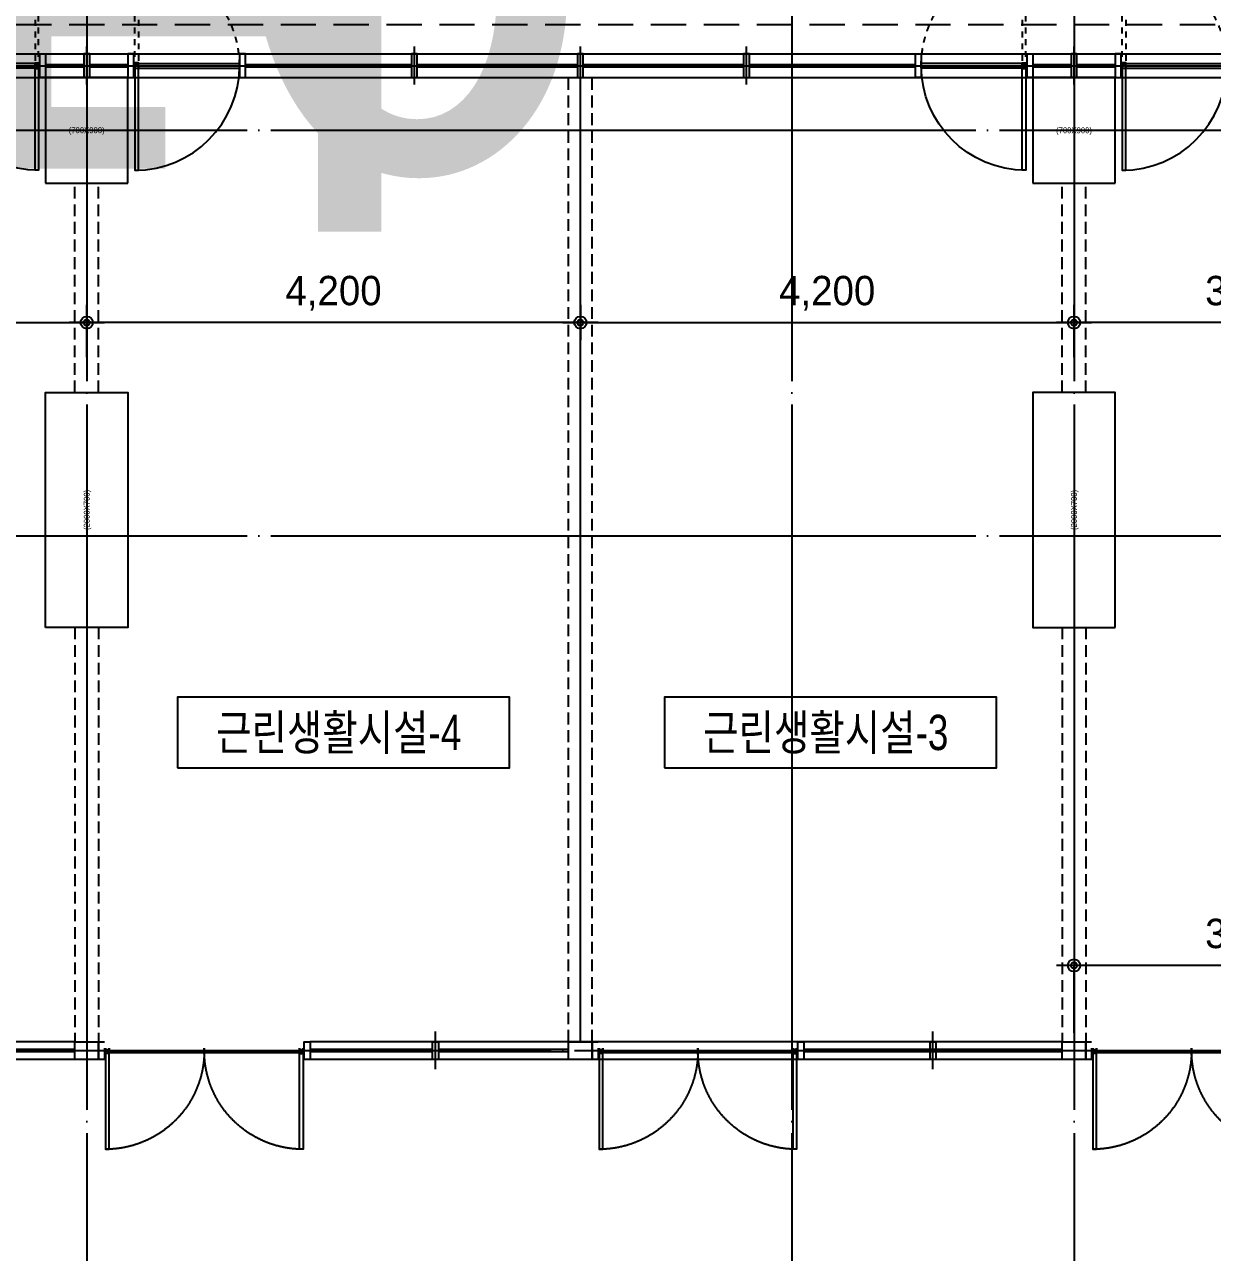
# Model space of a CAD drawing. Header units: millimetres. Extents: x 0 to 1390178, y 0 to 110113.
# Drawn here: x 463143 to 473250, y 39383 to 49831 of the extents above; entities that cross this region are included whole.
import ezdxf
from ezdxf.enums import TextEntityAlignment as Align
from ezdxf.xclip import XClip

# ---------------------------------------------------------------- set-up
doc = ezdxf.new("R2018")
doc.units = ezdxf.units.MM
doc.header["$LTSCALE"] = 100
doc.header["$XCLIPFRAME"] = 0
for name, pattern in [('X - 평면도$0$CEN', [62, 60, -1, 0, -1]), ('X - 평면도$0$H1', [1, 0.5, -0.5]), ('X - 평면도$0$HID', [1.5, 1, -0.5])]:
    doc.linetypes.add(name, pattern=pattern)
doc.layers.get('DEFPOINTS').update_dxf_attribs({"color": 145})
for name, color, linetype in [('AA-XXXX-TEXT', 3, 'Continuous'), ('DIM', 7, 'Continuous'), ('ROM', 7, 'Continuous'), ('X - SHEET$0$AA-BORD-TEXT', 3, 'Continuous'), ('X - 평면도$0$A-grid', 7, 'Continuous'), ('X - 평면도$0$AA-DWXM-WIND', 4, 'Continuous'), ('X - 평면도$0$AA-WAXM-CONC', 2, 'Continuous'), ('X - 평면도$0$AA-XXXX-CNTL', 1, 'X - 평면도$0$CEN'), ('X - 평면도$0$CEN', 1, 'X - 평면도$0$CEN'), ('X - 평면도$0$상부외곽선', 7, 'X - 평면도$0$HID'), ('X - 평면도$0$칸막이', 7, 'X - 평면도$0$HID')]:
    doc.layers.add(name, color=color, linetype=linetype)
doc.layers.add('X - 평면도$0$A-door', color=4, linetype='Continuous', lineweight=25)
doc.layers.add('X - 평면도$0$DEFPOINT', color=163, linetype='Continuous', plot=False)
doc.styles.add('HAUD01', font='Dotum.ttf')
doc.styles.get("Standard").update_dxf_attribs({"font": 'Dotum.ttf'})
doc.styles.add('X - SHEET$0$HAUD01', font='Dotum.ttf')
doc.styles.add('X - 평면도$0$STANDARD', font='Dotum.ttf')
doc.dimstyles.new('HAUD-80', dxfattribs={"dimscale": 100, "dimtxt": 2.5, "dimasz": 0.5, "dimexe": 0, "dimexo": 1.5, "dimgap": 1, "dimtad": 1, "dimdec": 0, "dimdsep": 46, "dimlunit": 6, "dimtxsty": 'HAUD01', "dimblk": 'Z_DOT', "dimcen": 2.5, "dimdle": 1.5, "dimclrd": 7, "dimclre": 7, "dimclrt": 4, "dimadec": 0, "dimazin": 0, "dimtfac": 1, "dimtdec": 0, "dimtix": 1, "dimtmove": 2, "dimatfit": 3, "dimfxl": 1, "dimtvp": 1, "dimtolj": 1, "dimtzin": 0, "dimarcsym": 0})

# ---------------------------------------------------------------- blocks, each defined once
blk = doc.blocks.new('X - SHEET$0$HAUDsheetV')
at = {"layer": 'X - SHEET$0$AA-BORD-TEXT', "color": 3, "style": 'X - SHEET$0$HAUD01'}
for tag, p in [('PJCode', (785.9999999994761, 567.9351040578185)), ('작성자', (786.1116538474744, 194.8244132263208)), ('검토자', (786.1116538474744, 181.8244132263208)), ('최종검토자', (786.1116538474744, 168.8244132263208)), ('승인자', (786.1116538474744, 155.8244132263208)), ('일자', (786.8316554282792, 144.0176082673424)), ('개정번호', (811.9999911041523, 65.91999703395413))]:
    blk.add_attdef(tag, text='', height=3, dxfattribs=at).set_placement(p, align=Align.MIDDLE_CENTER)
at = {"layer": 'X - SHEET$0$AA-BORD-TEXT', "color": 3, "lineweight": 30, "flags": 104}
blk.add_attdef('PJTitle', text='', height=4, dxfattribs=at).set_placement((787.2483039343468, 536.6215308340418), align=Align.MIDDLE_CENTER)
blk = doc.blocks.new('X - SHEET')
ref = blk.add_blockref('X - SHEET$0$HAUDsheetV', (-100, 0), dxfattribs=dict(xscale=100, yscale=100, zscale=100))
lines = blk.add_mtext('중랑구 상봉동 116-49번지 일원 2030 청년주택 \\P신축공사', dxfattribs={"layer": 'X - SHEET$0$AA-BORD-TEXT', "color": 3, "insert": (78624.83039343468, 53662.15308340419), "char_height": 5056.516607457252, "attachment_point": 1})
ref.add_attrib('PJTitle', '', (78624.83039343468, 53662.15308340419), dxfattribs={"flags": 104}).embed_mtext(lines)
blk = doc.blocks.new('*U1018')
at = {"layer": 'X - 평면도$0$A-door', "color": 9}
for p, q in [((50, 20.0000000000291), (950, 20.0000000000291)), ((50, -19.9999999999709), (950, -19.9999999999709))]:
    blk.add_line(p, q, dxfattribs=at)
at = {"layer": 'X - 평면도$0$A-door', "linetype": 'X - 평면도$0$H1'}
blk.add_lwpolyline([(59.99999999976717, -25.00000000023283), (60.00000000013738, 890.0000000002448), (90.00000000013739, 890.0000000002448), (89.99999999976717, -25.00000000023283)], close=True, dxfattribs=at)
at = {"layer": 'X - 평면도$0$A-door'}
for points in [[(0, -100), (50, -100), (50, 100), (0, 100)], [(59.99999999976717, 25.00000000023283), (60.00000000013677, -890.0000000002448), (90.00000000013677, -890.0000000002448), (89.99999999976717, 25.00000000023283)], [(950, -100), (1000, -100), (1000, 100), (950, 100)]]:
    blk.add_lwpolyline(points, close=True, dxfattribs=at)
blk.add_circle((75.00000000023283, 2.91038304567337e-11), 5, dxfattribs=at)
at = {"layer": 'X - 평면도$0$A-door', "color": 1, "linetype": 'X - 평면도$0$H1'}
blk.add_arc((59.99999999978438, 2.91038304567337e-11), 890.0000000002157, 359.9999999999981, 89.99999999997732, dxfattribs=at)
at = {"layer": 'X - 평면도$0$A-door', "color": 1}
blk.add_arc((59.99999999978438, -2.91038304567337e-11), 890.0000000002157, 270.0000000000227, 1.896921790023405e-12, dxfattribs=at)
blk = doc.blocks.new('X - 평면도$0$1F_COL')
at = {"layer": 'X - 평면도$0$AA-WAXM-CONC'}
for p, q in [((-62728.01822820166, -23826.89032623591), (-63428.01822820166, -23826.89032623591)), ((-63428.01822820166, -23826.89032623591), (-63428.01822820166, -24726.89032623591)), ((-62728.01822820166, -24726.89032623591), (-62728.01822820166, -23826.89032623591)), ((-54328.01822820166, -23826.89032623591), (-55028.01822820166, -23826.89032623591)), ((-55028.01822820166, -23826.89032623591), (-55028.01822820166, -24726.89032623591)), ((-54328.01822820166, -24726.89032623591), (-54328.01822820166, -23826.89032623591)), ((-63428.01822820166, -24726.89032623591), (-62728.01822820166, -24726.89032623591)), ((-55028.01822820166, -24726.89032623591), (-54328.01822820166, -24726.89032623591))]:
    blk.add_line(p, q, dxfattribs=at)
for points in [[(-63428.01822820166, -28506.89032623183), (-63428.01822820166, -26506.89032623183), (-62728.01822820166, -26506.89032623183), (-62728.01822820166, -28506.89032623183)], [(-54328.01822820166, -28506.89032623183), (-54328.01822820166, -26506.89032623183), (-55028.01822820166, -26506.89032623183), (-55028.01822820166, -28506.89032623183)]]:
    blk.add_lwpolyline(points, close=True, dxfattribs=at)
at = {"layer": 'X - 평면도$0$DEFPOINT', "style": 'X - 평면도$0$STANDARD'}
for p in [(-63078.6744188522, -24276.04665254243), (-54678.01822820166, -24276.89032623591)]:
    blk.add_text('(700X900)', height=50, dxfattribs=at).set_placement(p, align=Align.MIDDLE_CENTER)
for p in [(-63078.01822820166, -27506.89032623183), (-54678.01822820166, -27506.89032623183)]:
    blk.add_text('(2000X700)', height=50, rotation=90, dxfattribs=at).set_placement(p, align=Align.MIDDLE_CENTER)
blk = doc.blocks.new('*U1016')
at = {"layer": 'X - 평면도$0$A-door', "color": 9}
for p, q in [((-850.000000015212, 19.99999999994392), (850.0000000151724, 20.00000000005586)), ((-850.000000015212, -20.00000000005608), (850.0000000151724, -19.99999999994414))]:
    blk.add_line(p, q, dxfattribs=at)
at = {"layer": 'X - 평면도$0$A-door', "linetype": 'X - 평면도$0$H1'}
for points in [[(-840.0000000155214, -25.00000000031801), (-840.0000000146462, 840.0000000154382), (-810.0000000146462, 840.0000000154382), (-810.0000000155214, -25.00000000031801)], [(840.0000000155217, -25.00000000020608), (840.0000000145345, 840.0000000155501), (810.0000000145345, 840.0000000155501), (810.0000000155217, -25.00000000020608)]]:
    blk.add_lwpolyline(points, close=True, dxfattribs=at)
at = {"layer": 'X - 평면도$0$A-door'}
for points in [[(-900, -75.0000000000852), (-850, -75.0000000000852), (-850, 74.9999999999148), (-900, 74.9999999999148)], [(-840.0000000155214, 25.00000000014765), (-840.0000000145344, -840.0000000155503), (-810.0000000145344, -840.0000000155503), (-810.0000000155214, 25.00000000014765)], [(840.0000000155217, 25.00000000025959), (840.0000000146465, -840.0000000154384), (810.0000000146465, -840.0000000154384), (810.0000000155217, 25.00000000025959)], [(850, 75.00000000002676), (850, -74.99999999997324), (900, -74.99999999997324), (900, 75.00000000002676)]]:
    blk.add_lwpolyline(points, close=True, dxfattribs=at)
for centre in [(-825.0000000149792, -5.607750424141678e-11), (825.0000000149396, 5.585952431043216e-11)]:
    blk.add_circle(centre, 5, dxfattribs=at)
at = {"layer": 'X - 평면도$0$A-door', "color": 1, "linetype": 'X - 평면도$0$H1'}
for centre, radius, start, end in [((-840.000000014626, -5.607750424141678e-11), 840.0000000146234, 0, 89.9999999999422), ((840.0000000146212, -5.608255154340571e-11), 840.0000000146237, 90.00000000005781, 180)]:
    blk.add_arc(centre, radius, start, end, dxfattribs=at)
at = {"layer": 'X - 평면도$0$A-door', "color": 1}
for centre, radius, start, end in [((-840.000000014626, -5.607750424141678e-11), 840.0000000146234, 270.0000000000578, 0), ((840.0000000146212, -5.608255154340571e-11), 840.0000000146237, 180, 269.9999999999422)]:
    blk.add_arc(centre, radius, start, end, dxfattribs=at)
blk = doc.blocks.new('X - 평면도', base_point=(-475.3640304019209, -286.727544500216))
at = {"layer": 'X - 평면도$0$AA-DWXM-WIND', "color": 8}
for p, q in [((679131.9817717983, 65473.10967376354), (703311.9817717983, 65473.10967376354)), ((679131.9817717983, 65273.10967376342), (703311.9817717983, 65273.10967376342)), ((692821.9818135814, 57068.10967376528), (688921.9817926926, 57068.10967376528)), ((701221.9817717983, 57068.10967376523), (694821.9818135812, 57068.10967376528)), ((692821.9818135814, 56918.10967376528), (688921.9817926926, 56918.10967376528)), ((701221.9817717983, 56918.10967376523), (694821.9818135812, 56918.10967376528))]:
    blk.add_line(p, q, dxfattribs=at)
at = {"layer": 'X - 평면도$0$AA-DWXM-WIND'}
for p, q in [((692571.9817717983, 65383.10967376342), (692896.9818135814, 65383.10967376342)), ((692571.9817717983, 65363.10967376342), (692896.9818135814, 65363.10967376342)), ((692946.9818135814, 65383.10967376342), (693271.9817717983, 65383.10967376342)), ((692946.9818135814, 65363.10967376342), (693271.9817717983, 65363.10967376342)), ((694271.9817717983, 65383.10967376342), (695684.4817717981, 65383.10967376354)), ((694271.9817717983, 65363.10967376342), (695684.4817717981, 65363.10967376354)), ((695734.4817717981, 65383.10967376354), (697096.9817717981, 65383.10967376342)), ((695734.4817717981, 65363.10967376354), (697096.9817717981, 65363.10967376342)), ((697146.9817717981, 65383.10967376342), (698509.4817717983, 65383.10967376354)), ((697146.9817717981, 65363.10967376342), (698509.4817717983, 65363.10967376354)), ((698559.4817717983, 65383.10967376354), (699971.9817717983, 65383.10967376342)), ((698559.4817717983, 65363.10967376354), (699971.9817717983, 65363.10967376342)), ((700971.9817717983, 65383.10967376342), (701296.9817717983, 65383.10967376342)), ((700971.9817717983, 65363.10967376342), (701296.9817717983, 65363.10967376342)), ((701346.9817717983, 65383.10967376342), (701671.9817717983, 65383.10967376342)), ((701346.9817717983, 65363.10967376342), (701671.9817717983, 65363.10967376342)), ((692821.9818135814, 57003.10967376528), (691871.9818240223, 57003.10967376528)), ((692821.9818135814, 56983.10967376528), (691871.9818240223, 56983.10967376528)), ((695863.6484732841, 57003.10967376528), (694821.9818135812, 57003.10967376528)), ((695863.6484732841, 56983.10967376528), (694821.9818135812, 56983.10967376528)), ((697021.981771798, 57003.10967376528), (695913.6484732841, 57003.10967376528)), ((697021.981771798, 56983.10967376528), (695913.6484732841, 56983.10967376528)), ((701221.9817717983, 57003.10967376523), (699021.9817718008, 57003.10967376528)), ((701221.9817717983, 56983.10967376523), (699021.9817718008, 56983.10967376528))]:
    blk.add_line(p, q, dxfattribs=at)
for points in [[(692896.9818135814, 65273.10967376342), (692946.9818135814, 65273.10967376342), (692946.9818135814, 65473.10967376342), (692896.9818135814, 65473.10967376342)], [(695684.4817717981, 65273.10967376354), (695734.4817717981, 65273.10967376354), (695734.4817717981, 65473.10967376354), (695684.4817717981, 65473.10967376354)], [(697096.9817717981, 65273.10967376342), (697146.9817717981, 65273.10967376342), (697146.9817717981, 65473.10967376342), (697096.9817717981, 65473.10967376342)], [(698509.4817717983, 65273.10967376354), (698559.4817717983, 65273.10967376354), (698559.4817717983, 65473.10967376354), (698509.4817717983, 65473.10967376354)], [(701296.9817717983, 65273.10967376342), (701346.9817717983, 65273.10967376342), (701346.9817717983, 65473.10967376342), (701296.9817717983, 65473.10967376342)], [(692821.9817717982, 57068.10967376528), (693021.9817717982, 57068.10967376528), (693021.9817717982, 56918.10967376528), (692821.9817717982, 56918.10967376528)], [(695863.6484732841, 57068.10967376528), (695913.6484732841, 57068.10967376528), (695913.6484732841, 56918.10967376528), (695863.6484732841, 56918.10967376528)], [(697021.981771798, 57068.10967376511), (697221.981771798, 57068.10967376511), (697221.981771798, 56918.10967376511), (697021.981771798, 56918.10967376511)], [(700096.9817717997, 57068.10967376528), (700146.9817717995, 57068.10967376528), (700146.9817717995, 56918.10967376528), (700096.9817717997, 56918.10967376528)], [(701221.9817717983, 57068.10967376523), (701421.9817717983, 57068.10967376523), (701421.9817717983, 56918.10967376523), (701221.9817717983, 56918.10967376523)]]:
    blk.add_lwpolyline(points, close=True, dxfattribs=at)
at = {"layer": 'X - 평면도$0$AA-XXXX-CNTL'}
for p, q in [((692921.9817717983, 68689.61888149696), (692921.9817717983, 19243.10967376403)), ((698921.9817822438, 68689.61888149696), (698921.9817822438, 43623.109673764)), ((701321.9817717983, 68689.61888149696), (701321.9817717983, 19243.10967376403)), ((657286.2339641281, 65373.10967376441), (718213.6007372444, 65373.10967376441)), ((678471.9817926898, 65373.10967376424), (705861.9817718021, 65373.10967376435)), ((697121.9817717982, 57068.10967376523), (697121.9817717981, 65273.10967376342)), ((657286.2339641281, 64823.10967376418), (718213.6007372444, 64823.10967376418)), ((657286.2339641281, 61373.10967376418), (702571.9817718, 61373.10967376418))]:
    blk.add_line(p, q, dxfattribs=at)
at = {"layer": 'X - 평면도$0$CEN'}
blk.add_line((678471.9817717981, 56993.10967376622), (704296.9817718, 56993.10967376633), dxfattribs=at)
at = {"layer": 'X - 평면도$0$DEFPOINT'}
for p, q in [((692921.9818135814, 65214.04321052021), (692921.9818135814, 65536.41717424119)), ((695709.4817717981, 65214.04321052032), (695709.4817717981, 65536.4171742413)), ((697121.9817717981, 65214.04321052021), (697121.9817717981, 65536.41717424119)), ((698534.4817717983, 65214.04321052032), (698534.4817717983, 65536.4171742413)), ((701321.9817717983, 65214.04321052021), (701321.9817717983, 65536.41717424119)), ((695888.6484732841, 56834.04321052207), (695888.6484732841, 57156.41717424305)), ((700121.9817717995, 56834.04321052207), (700121.9817717995, 57156.41717424305))]:
    blk.add_line(p, q, dxfattribs=at)
at = {"layer": 'X - 평면도$0$상부외곽선', "ltscale": 3}
blk.add_lwpolyline([(668021.9817718004, 40573.10967376488), (668021.9817717986, 65723.10967376365), (709571.9817718006, 65723.10967376365), (709571.9817718006, 39263.10967376226), (687211.9817718195, 39263.10967376226), (687211.9817718195, 29123.10971793675), (668021.9817718014, 29123.10971793675)], dxfattribs=at)
at = {"layer": 'X - 평면도$0$칸막이'}
for p, q in [((697021.9817717979, 57068.10967376526), (697021.9817717983, 65273.10967376342)), ((697221.9817717981, 57068.10967376526), (697221.9817717982, 65273.10967376342)), ((692821.9817717982, 62593.10967376802), (692821.9817717981, 64373.10967376395)), ((693021.9817717982, 62593.10967376802), (693021.9817717982, 64373.10967376395)), ((701221.9817717983, 62593.10967376802), (701221.9817717982, 64373.10967376395)), ((701421.9817717983, 62593.10967376802), (701421.9817717982, 64373.10967376395)), ((692821.9817717982, 60593.10967376802), (692821.9817717983, 57068.10967376531)), ((693021.9817717982, 60593.10967376802), (693021.9817717982, 57068.10967376531)), ((701221.9817717983, 60593.10967376802), (701221.9817717983, 57068.10967376523)), ((701421.9817717983, 60593.10967376802), (701421.9817717983, 57068.10967376523))]:
    blk.add_line(p, q, dxfattribs=at)
blk.add_blockref('X - 평면도$0$1F_COL', (756000, 89099.99999999985))
at = {"layer": 'X - 평면도$0$A-grid', "xscale": -1}
for p in [(692571.9817717983, 65373.109673764), (700971.9817717983, 65373.109673764)]:
    blk.add_blockref('*U1018', p, dxfattribs=at)
at = {"layer": 'X - 평면도$0$A-grid'}
for p in [(693271.9817717983, 65373.109673764), (701671.9817717983, 65373.109673764)]:
    blk.add_blockref('*U1018', p, dxfattribs=at)
ref = blk.add_blockref('*U1016', (693921.9817509094, 56993.10967376533), dxfattribs=dict(at, xscale=-1))
XClip(ref).set_block_clipping_path([(905, 80.0000000000291), (850, 80.0000000000291), (850, 20.000000000043656), (-845.0000000152504, 19.999999999934516), (-845, 79.99999999991996), (-905, 79.99999999991996), (-905, -80.00000000008004), (-845.0000000153668, -80.00000000002183), (-845.0000000145519, -845.000000015556), (845.0000000146683, -845.0000000154396), (845.0000000146683, -79.9999999999709), (905, -79.9999999999709)])
ref = blk.add_blockref('*U1016', (698121.9817509091, 56993.10967376639), dxfattribs=dict(at, xscale=-1))
XClip(ref).set_block_clipping_path([(905, 80.0000000000291), (850, 80.0000000000291), (850, 20.000000000043656), (-845.0000000152504, 19.999999999934516), (-845, 79.99999999991996), (-905, 79.99999999991996), (-905, -80.00000000008004), (-845.0000000153668, -80.00000000002183), (-845.0000000145519, -845.000000015556), (845.0000000146683, -845.0000000154396), (845.0000000146683, -79.9999999999709), (905, -79.9999999999709)])
ref = blk.add_blockref('*U1016', (702321.9817509095, 56993.1096737664), dxfattribs=dict(at, xscale=-1))
XClip(ref).set_block_clipping_path([(905, 80.0000000000291), (850, 80.0000000000291), (850, 20.000000000043656), (-845.0000000152504, 19.999999999934516), (-845, 79.99999999991996), (-905, 79.99999999991996), (-905, -80.00000000008004), (-845.0000000153668, -80.00000000002183), (-845.0000000145519, -845.000000015556), (845.0000000146683, -845.0000000154396), (845.0000000146683, -79.9999999999709), (905, -79.9999999999709)])
blk = doc.blocks.new('Z_DOT')
at = {"layer": 'DIM', "color": 0}
for p, q in [((0, -3), (0, 3)), ((-3, 0), (3, 0))]:
    blk.add_line(p, q, dxfattribs=at)
for radius in [1.05, 0.5249999999999999]:
    blk.add_circle((0, 0), radius, dxfattribs=at)
blk = doc.blocks.new('*D468')
at = {"layer": 'DEFPOINTS', "color": 0, "transparency": 16777216}
for p in [(472072.0644207934, 47294.70236259497), (472072.0644207934, 46851.91209714358), (475122.0644207937, 46851.9120971436)]:
    blk.add_point(p, dxfattribs=at)
at = {"layer": 'DIM', "color": 7, "lineweight": -2, "transparency": 16777216}
for p, q in [((472072.0644207934, 47001.91209714358), (472072.0644207934, 47294.70236259497)), ((475072.0644207937, 47294.70236259497), (472122.0644207934, 47294.70236259497)), ((475122.0644207937, 47001.9120971436), (475122.0644207937, 47294.70236259497))]:
    blk.add_line(p, q, dxfattribs=at)
at = {"layer": 'DIM', "color": 7, "lineweight": -2, "transparency": 16777216, "xscale": 50, "yscale": 50, "zscale": 50, "rotation": 180}
blk.add_blockref('Z_DOT', (472072.0644207934, 47294.70236259497), dxfattribs=at)
at = {"layer": 'DIM', "color": 7, "lineweight": -2, "transparency": 16777216, "xscale": 50, "yscale": 50, "zscale": 50}
blk.add_blockref('Z_DOT', (475122.0644207937, 47294.70236259497), dxfattribs=at)
at = {"layer": 'DIM', "color": 4, "transparency": 16777216, "insert": (473597.0644207936, 47543.95609393825), "char_height": 250, "attachment_point": 5, "style": 'HAUD01'}
blk.add_mtext('\\A1;3,050', dxfattribs=at)
blk = doc.blocks.new('*D463')
at = {"layer": 'DEFPOINTS', "color": 0, "transparency": 16777216}
for p in [(472072.0644207934, 47294.70236259497), (467872.0644207936, 46851.91209714359), (472072.0644207934, 46851.91209714358)]:
    blk.add_point(p, dxfattribs=at)
at = {"layer": 'DIM', "color": 7, "lineweight": -2, "transparency": 16777216}
for p, q in [((467872.0644207936, 47001.91209714359), (467872.0644207936, 47294.70236259497)), ((467922.0644207936, 47294.70236259497), (472022.0644207934, 47294.70236259497)), ((472072.0644207934, 47001.91209714358), (472072.0644207934, 47294.70236259497))]:
    blk.add_line(p, q, dxfattribs=at)
at = {"layer": 'DIM', "color": 7, "lineweight": -2, "transparency": 16777216, "xscale": 50, "yscale": 50, "zscale": 50, "rotation": 180}
blk.add_blockref('Z_DOT', (467872.0644207936, 47294.70236259497), dxfattribs=at)
at = {"layer": 'DIM', "color": 7, "lineweight": -2, "transparency": 16777216, "xscale": 50, "yscale": 50, "zscale": 50}
blk.add_blockref('Z_DOT', (472072.0644207934, 47294.70236259497), dxfattribs=at)
at = {"layer": 'DIM', "color": 4, "transparency": 16777216, "insert": (469972.0644207935, 47543.95609393825), "char_height": 250, "attachment_point": 5, "style": 'HAUD01'}
blk.add_mtext('\\A1;4,200', dxfattribs=at)
blk = doc.blocks.new('*D464')
at = {"layer": 'DEFPOINTS', "color": 0, "transparency": 16777216}
for p in [(463672.0644207937, 47294.70236259497), (463672.0644207937, 46851.91209714358), (467872.0644207936, 46851.91209714359)]:
    blk.add_point(p, dxfattribs=at)
at = {"layer": 'DIM', "color": 7, "lineweight": -2, "transparency": 16777216}
for p, q in [((463672.0644207937, 47001.91209714358), (463672.0644207937, 47294.70236259497)), ((467822.0644207936, 47294.70236259497), (463722.0644207937, 47294.70236259497)), ((467872.0644207936, 47001.91209714359), (467872.0644207936, 47294.70236259497))]:
    blk.add_line(p, q, dxfattribs=at)
at = {"layer": 'DIM', "color": 7, "lineweight": -2, "transparency": 16777216, "xscale": 50, "yscale": 50, "zscale": 50, "rotation": 180}
blk.add_blockref('Z_DOT', (463672.0644207937, 47294.70236259497), dxfattribs=at)
at = {"layer": 'DIM', "color": 7, "lineweight": -2, "transparency": 16777216, "xscale": 50, "yscale": 50, "zscale": 50}
blk.add_blockref('Z_DOT', (467872.0644207936, 47294.70236259497), dxfattribs=at)
at = {"layer": 'DIM', "color": 4, "transparency": 16777216, "insert": (465772.0644207936, 47543.95609393825), "char_height": 250, "attachment_point": 5, "style": 'HAUD01'}
blk.add_mtext('\\A1;4,200', dxfattribs=at)
blk = doc.blocks.new('*D465')
at = {"layer": 'DEFPOINTS', "color": 0, "transparency": 16777216}
for p in [(463672.0644207937, 47294.70236259497), (457772.0644207936, 46851.9120971436), (463672.0644207937, 46851.91209714358)]:
    blk.add_point(p, dxfattribs=at)
at = {"layer": 'DIM', "color": 7, "lineweight": -2, "transparency": 16777216}
for p, q in [((457772.0644207936, 47001.9120971436), (457772.0644207936, 47294.70236259497)), ((457822.0644207936, 47294.70236259497), (463622.0644207937, 47294.70236259497)), ((463672.0644207937, 47001.91209714358), (463672.0644207937, 47294.70236259497))]:
    blk.add_line(p, q, dxfattribs=at)
at = {"layer": 'DIM', "color": 7, "lineweight": -2, "transparency": 16777216, "xscale": 50, "yscale": 50, "zscale": 50, "rotation": 180}
blk.add_blockref('Z_DOT', (457772.0644207936, 47294.70236259497), dxfattribs=at)
at = {"layer": 'DIM', "color": 7, "lineweight": -2, "transparency": 16777216, "xscale": 50, "yscale": 50, "zscale": 50}
blk.add_blockref('Z_DOT', (463672.0644207937, 47294.70236259497), dxfattribs=at)
at = {"layer": 'DIM', "color": 4, "transparency": 16777216, "insert": (460722.0644207936, 47543.95609393825), "char_height": 250, "attachment_point": 5, "style": 'HAUD01'}
blk.add_mtext('\\A1;5,900', dxfattribs=at)
blk = doc.blocks.new('*D473')
at = {"layer": 'DEFPOINTS', "color": 0, "transparency": 16777216}
for p in [(472072.0644207936, 41824.48309773874), (472072.0644207936, 41100.70336934827), (475122.0644207936, 41100.70336934828)]:
    blk.add_point(p, dxfattribs=at)
at = {"layer": 'DIM', "color": 7, "lineweight": -2, "transparency": 16777216}
for p, q in [((472072.0644207936, 41250.70336934827), (472072.0644207936, 41824.48309773874)), ((475072.0644207936, 41824.48309773874), (472122.0644207936, 41824.48309773874)), ((475122.0644207936, 41250.70336934828), (475122.0644207936, 41824.48309773874))]:
    blk.add_line(p, q, dxfattribs=at)
at = {"layer": 'DIM', "color": 7, "lineweight": -2, "transparency": 16777216, "xscale": 50, "yscale": 50, "zscale": 50, "rotation": 180}
blk.add_blockref('Z_DOT', (472072.0644207936, 41824.48309773874), dxfattribs=at)
at = {"layer": 'DIM', "color": 7, "lineweight": -2, "transparency": 16777216, "xscale": 50, "yscale": 50, "zscale": 50}
blk.add_blockref('Z_DOT', (475122.0644207936, 41824.48309773874), dxfattribs=at)
at = {"layer": 'DIM', "color": 4, "transparency": 16777216, "insert": (473597.0644207936, 42073.73682908202), "char_height": 250, "attachment_point": 5, "style": 'HAUD01'}
blk.add_mtext('\\A1;3,050', dxfattribs=at)

msp = doc.modelspace()

# ---------------------------------------------------------------- block references
ref = msp.add_blockref('X - 평면도', (-229725.2813814067, -16179.13384891825))
XClip(ref).set_block_clipping_path([(649249.9173510048, 15892.40630441808), (733249.9173510048, 75292.406304418)])

# ---------------------------------------------------------------- next in the draw order: linework, layer by layer
at = {"layer": 'ROM', "color": 0, "linetype": 'Continuous'}
for points in [[(464443.2581008347, 43507.34864374317), (467269.7853092286, 43507.34864374317), (467269.7853092286, 44107.34864374317), (464443.2581008347, 44107.34864374317)], [(468587.2187296273, 43507.34864374317), (471413.7459380212, 43507.34864374317), (471413.7459380212, 44107.34864374317), (468587.2187296273, 44107.34864374317)]]:
    msp.add_lwpolyline(points, close=True, dxfattribs=at)

# ---------------------------------------------------------------- next in the draw order: block references
for p in [(252000, 0), (336000, 0)]:
    msp.add_blockref('X - SHEET', p)

# ---------------------------------------------------------------- next in the draw order: texts
at = {"layer": 'AA-XXXX-TEXT', "style": 'HAUD01', "width": 0.8}
for s, p in [('근린생활시설-4', (465815.9229686167, 43807.34864374317)), ('근린생활시설-3', (469959.8835974094, 43807.34864374317))]:
    msp.add_text(s, height=300, dxfattribs=at).set_placement(p, align=Align.MIDDLE_CENTER)

# ---------------------------------------------------------------- next in the draw order: dimensions: what is measured, and where the dimension line sits
at = {"layer": 'DIM'}
for base, p1, p2, picture, middle in [((463672.0644207937, 47294.70236259497), (457772.0644207936, 46851.9120971436), (463672.0644207937, 46851.91209714358), '*D465', (460722.0644207936, 47543.95609393825)), ((472072.0644207934, 47294.70236259497), (467872.0644207936, 46851.91209714359), (472072.0644207934, 46851.91209714358), '*D463', (469972.0644207935, 47543.95609393825))]:
    dim = msp.add_linear_dim(base=base, p1=p1, p2=p2, dimstyle='HAUD-80', dxfattribs=at)
    dim.commit()
    dim.dimension.update_dxf_attribs({"geometry": picture, "text_midpoint": middle})
for base, p1, p2, picture, middle in [((463672.0644207937, 47294.70236259497), (467872.0644207936, 46851.91209714359), (463672.0644207937, 46851.91209714358), '*D464', (465772.0644207936, 47543.95609393825)), ((472072.0644207934, 47294.70236259497), (475122.0644207937, 46851.9120971436), (472072.0644207934, 46851.91209714358), '*D468', (473597.0644207936, 47543.95609393825))]:
    dim = msp.add_linear_dim(base=base, p1=p1, p2=p2, angle=180, dimstyle='HAUD-80', dxfattribs=at)
    dim.commit()
    dim.dimension.update_dxf_attribs({"geometry": picture, "text_midpoint": middle})
dim = msp.add_linear_dim(base=(472072.0644207936, 41824.48309773874), p1=(475122.0644207936, 41100.70336934828), p2=(472072.0644207936, 41100.70336934827), angle=180, dimstyle='HAUD-80', override={"dimscale": 100}, dxfattribs=at)
dim.commit()
dim.dimension.update_dxf_attribs({"geometry": '*D473', "text_midpoint": (473597.0644207936, 42073.73682908202)})

doc.saveas('drawing.dxf')
